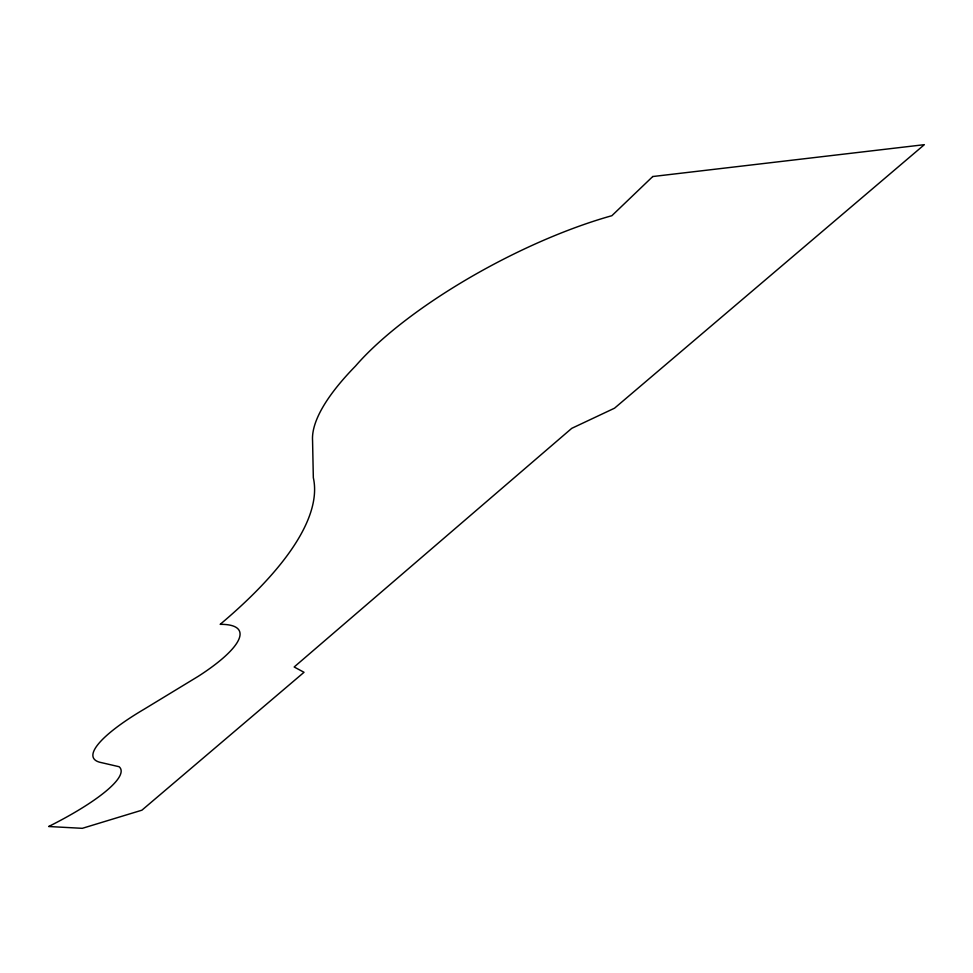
<?xml version="1.0" encoding="UTF-8"?>
<svg xmlns="http://www.w3.org/2000/svg" width="973" height="973" viewBox="0 0 973 973"><rect width="100%" height="100%" fill="white"/><g stroke="black" fill="none" stroke-linecap="round" stroke-linejoin="round"><path stroke-width="1.46" d="M652.761 176.527L611.871 215.702A216.334 65.532 -27.9 0 0 355.498 366.067A279.798 82.596 -28.1 0 0 312.564 440.623L313.33 477.707A591.669 169.643 -21.5 0 1 220.178 624.338A117.818 28.728 -24.2 0 1 198.212 676.344L144.563 708.952A116.419 25.724 -24.5 0 0 101.314 762.601L119.107 766.724A119.691 25.164 -23.4 0 1 48.65 826.515L82.316 828.327L141.9 810.193L304.026 672.294L294.162 666.991L571.747 428.339L614.535 408.186L924.35 144.673L652.761 176.527"/></g></svg>
